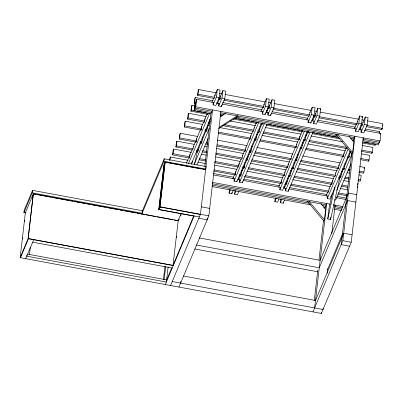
<?xml version="1.0" encoding="UTF-8"?>
<svg xmlns="http://www.w3.org/2000/svg" width="403" height="403" viewBox="0 0 403 403"><rect width="100%" height="100%" fill="white"/><g stroke="black" fill="none" stroke-linecap="round" stroke-linejoin="round"><path stroke-width="0.6" d="M23.928 212.628L24.22 210.144L32.517 190.367L142.455 210.739L142.168 213.222L32.23 192.851L23.928 212.628L25.782 212.975M362.932 138.723L363.299 137.841L351.225 242.233L321.342 313.438L20.15 257.628L25.329 212.89L33.348 193.767L178.534 220.673M22.654 239.055L22.8 237.81M24.669 221.655L24.815 220.411M32.23 192.851L32.517 190.367M20.15 257.628L28.175 238.511L33.348 193.767M26.895 255.104L26.769 256.192L166.374 282.06L168.137 266.836M29.464 254.469L30.331 247.014M163.956 161.301L164.243 158.817L206.124 166.58L205.837 169.064L163.956 161.301L141.695 214.351M194.044 216.129L158.792 209.6L163.971 164.857L165.144 162.056L205.631 169.557L203.092 169.265M158.792 209.6L159.971 206.794L165.144 162.056M169.527 160.47L170.278 156.989L188.211 160.308M169.875 160.485L170.278 156.989M190.1 154.354L189.329 157.996L172.575 154.888L173.114 150.228L173.597 149.075L191.531 152.399M172.575 154.888L173.058 153.734L173.597 149.075M193.42 146.445L192.649 150.082L175.894 146.979L176.433 142.319L176.917 141.166L194.236 144.375M175.894 146.979L176.378 145.826L176.917 141.166M196.74 138.531L195.969 142.173L179.214 139.065L179.753 134.406L180.242 133.252L197.556 136.461M179.214 139.065L179.698 137.912L180.242 133.252M163.432 279.42L164.943 266.368M164.182 279.43L165.693 266.383M201.797 126.487L201.021 130.124L184.272 127.021L184.811 122.361L185.294 121.207L202.608 124.416M184.272 127.021L184.755 125.867L185.294 121.207M205.117 118.573L204.346 122.215L187.591 119.112L188.13 114.447L188.614 113.293L205.928 116.502M187.591 119.112L188.075 117.953L188.614 113.293M208.15 113.147L207.666 114.301L190.911 111.198L191.45 106.538L191.934 105.385L195.027 105.959M176.595 237.448L176.741 236.208M190.911 111.198L191.395 110.044L191.934 105.385M195.43 103.506L194.231 103.284L194.77 98.624L195.254 97.471L213.187 100.795M194.231 103.284L194.714 102.13L195.254 97.471M194.12 110.754L194.981 103.299L195.536 101.979L194.674 109.44L194.12 110.754L210.814 113.848M189.329 157.996L189.47 156.752M211.923 111.213L195.228 108.12L196.09 100.664L196.644 99.345L213.338 102.438M195.228 108.12L195.777 106.8L196.644 99.345M215.076 94.841L214.305 98.478L197.551 95.375L198.09 90.715L198.578 89.562L216.507 92.881M197.551 95.375L198.034 94.221L198.578 89.562M195.969 142.173L196.11 140.929M180.609 283.097L180.826 281.223M196.558 150.808L198.231 151.12L199.001 147.478M201.021 130.124L201.168 128.884M199.878 142.894L201.55 143.206L201.767 141.342M201.55 143.206L202.326 139.569M204.346 122.215L204.633 119.726M207.666 114.301L207.807 113.057M204.931 130.849L206.608 131.161L206.749 129.917M206.608 131.161L207.379 127.519M204.795 166.368L210.87 113.858L212.532 109.903L200.452 214.3L170.57 285.5M214.613 95.949L217.288 89.567L220.083 90.081L219.217 97.541L215.897 105.45L213.106 104.931L213.394 102.448L213.026 103.324M213.106 104.931L216.426 97.022L217.288 89.567M220.174 97.027L222.874 90.599L225.665 91.118L224.803 98.574L221.484 106.488L218.693 105.969L218.98 103.48L218.607 104.362M218.214 99.203L219.887 99.516L220.033 98.272M219.887 99.516L220.663 95.874M207.384 217.932L207.167 219.806L198.795 218.255M218.693 105.969L222.013 98.055L222.874 90.599M178.947 287.052L208.83 215.852L220.909 111.455M221.484 106.488L221.625 105.243M233.261 190.281L231.836 193.672L229.045 193.153L229.473 189.425M231.836 193.672L231.982 192.427M261.446 123.117L236.818 181.803L234.022 181.29L234.314 178.801L233.941 179.683M213.53 171.008L235.145 175.013L235.292 173.769M235.145 175.013L235.921 171.371M238.843 191.314L237.422 194.704L234.627 194.191L235.06 190.463M236.818 181.803L236.959 180.564M214.381 162.636L238.465 167.099L239.241 163.462M215.847 154.384L241.79 159.19L242.561 155.548M267.033 124.149L242.399 182.841L239.609 182.322L239.896 179.839L239.528 180.715M239.055 175.738L240.732 176.046L240.873 174.806M240.732 176.046L241.503 172.408M216.698 146.012L245.11 151.276L245.321 149.412M245.11 151.276L245.88 147.639M242.374 167.824L244.052 168.137L244.193 166.892M242.399 182.841L242.546 181.597M244.052 168.137L244.823 164.495M245.694 159.915L247.371 160.223L248.142 156.586M218.048 133.277L250.162 139.231L250.933 135.589M249.019 152.002L250.691 152.314L250.978 149.825M250.691 152.314L251.462 148.672M222.602 125.595L253.482 131.318L254.258 127.68M254.071 139.957L255.749 140.264L255.89 139.025M255.749 140.264L256.52 136.627M257.391 132.043L259.069 132.355L259.839 128.713M263.733 105.097L266.428 98.67L269.224 99.188L268.358 106.644L265.038 114.558L262.247 114.039L262.534 111.555L262.167 112.432M223.917 100.261L263.446 107.586L263.587 106.342M263.446 107.586L264.217 103.944M262.247 114.039L265.567 106.125L266.428 98.67M265.038 114.558L265.184 113.314M269.315 106.135L272.015 99.707L274.806 100.221L273.944 107.682L270.625 115.59L267.829 115.072L268.116 112.588L267.748 113.465M267.355 108.306L269.028 108.619L269.174 107.374M269.028 108.619L269.798 104.982M267.829 115.072L271.148 107.163L272.015 99.707M270.625 115.59L270.766 114.346M279.047 198.765L277.627 202.155L274.836 201.641L275.264 197.913M307.237 131.6L282.604 190.292L279.813 189.773L280.1 187.284M244.137 176.675L280.936 183.496L281.153 181.632M280.936 183.496L281.707 179.859M284.634 199.802L283.208 203.193L280.417 202.674L280.851 198.946M248.072 168.877L284.256 175.587L284.402 174.343M284.256 175.587L285.027 171.945M283.208 203.193L283.354 201.948M251.391 160.968L287.576 167.673L287.722 166.429M287.576 167.673L288.346 164.036M312.819 132.632L288.19 191.324L285.4 190.805L285.687 188.322M284.845 184.221L286.523 184.534L287.294 180.892M254.711 153.054L290.895 159.764L291.671 156.122M288.19 191.324L288.407 189.46M288.165 176.307L289.843 176.62L290.613 172.983M291.485 168.399L293.162 168.706L293.303 167.467M293.162 168.706L293.933 165.069M259.764 141.01L295.953 147.715L296.094 146.47M295.953 147.715L296.724 144.078M294.805 160.485L296.482 160.797L296.623 159.553M296.482 160.797L297.253 157.155M263.088 133.101L299.273 139.806L299.419 138.561M299.273 139.806L300.044 136.164M299.862 148.44L301.535 148.752L302.31 145.11M303.182 140.526L304.859 140.838L305 139.594M304.859 140.838L305.63 137.201M309.786 112.956L312.219 107.158L315.01 107.672L314.149 115.127L310.829 123.041L308.038 122.522L308.325 120.039M273.048 109.364L309.232 116.069L310.008 112.432M306.502 132.617L308.179 132.925L308.32 131.685M308.038 122.522L311.358 114.613L312.219 107.158M310.829 123.041L310.97 121.797M315.368 113.994L317.801 108.19L320.597 108.709L319.73 116.165L316.41 124.074L313.62 123.56L313.907 121.071M313.141 116.794L314.819 117.102L315.035 115.238M314.819 117.102L315.589 113.465M313.62 123.56L316.939 115.646L317.801 108.19M314.264 300.638L317.811 270.005M318.969 260.006L323.599 219.998M324.899 208.744L325.045 207.495L326.702 203.54L314.622 307.932M306.965 200.82L323.871 221.091L324.425 219.771L325.644 209.222L320.879 203.51M350.111 151.327L330.072 199.087L327.276 198.568L327.568 196.08L327.014 197.399M290.533 185.274L328.4 192.291L329.17 188.654M293.852 177.365L331.719 184.383L331.936 182.514M338.696 177.436L339.815 177.642L330.561 219.489L327.77 218.97L328.989 208.422L332.374 193.123M331.719 184.383L332.495 180.74M297.172 169.451L335.039 176.469L335.815 172.832M330.561 219.489L330.848 217.005M321.342 313.438L321.483 312.189M300.497 161.543L338.364 168.555L338.505 167.316M338.364 168.555L339.135 164.918M323.146 308.235L322.999 309.484L172.232 281.546M327.196 273.229L327.699 268.851M331.755 233.846L335.079 205.092L334.712 205.968M338.948 177.194L340.626 177.501L340.842 175.637M340.626 177.501L341.396 173.864M305.55 149.493L343.416 156.51L343.633 154.646M343.416 156.51L344.187 152.873M342.273 169.28L343.945 169.592L344.091 168.348M343.945 169.592L344.716 165.95M347.326 157.235L349.003 157.543L349.774 153.906M351.819 152.747L341.185 244.641L349.562 246.193M353.119 141.498L353.265 140.244L354.927 136.29L342.847 240.682L312.965 311.887M335.588 134.053L352.091 153.84L352.645 152.52L353.864 141.977L349.099 136.264M357.249 121.751L359.683 115.948L362.473 116.467L361.612 123.923L358.292 131.836L355.501 131.318L355.789 128.834M318.833 117.847L356.7 124.865L356.912 123.001M356.7 124.865L357.471 121.222M355.501 131.318L358.821 123.409L359.683 115.948M362.831 122.789L365.269 116.986L368.06 117.505L367.198 124.96L363.879 132.869L361.083 132.355L361.37 129.867M360.609 125.59L362.282 125.897L363.053 122.26M361.083 132.355L364.403 124.441L365.269 116.986M357.335 187.884L357.537 186.136M357.673 184.972L357.874 183.224M357.778 180.68L360.171 181.123L360.655 179.97L361.194 175.31L358.72 174.852M358.705 172.328L363.491 173.214L363.974 172.061L364.514 167.401L359.567 166.484M360.766 159.724L368.544 161.165L368.68 160.001M368.544 161.165L369.032 160.011L369.571 155.351L361.531 153.865M361.692 151.372L371.868 153.256L371.999 152.092M371.868 153.256L372.352 152.102L372.891 147.443L362.378 145.493M379.329 133.368L379.53 131.62L365.309 128.98M362.317 141.921L378.392 144.904L379.092 142.34M362.806 139.171L379.5 142.264L379.646 141.02M379.5 142.264L380.054 140.944L380.916 133.489L364.221 130.396M366.272 126.638L381.827 129.519L381.963 128.356M382.23 126.023L382.366 124.859M381.827 129.519L382.311 128.366L382.85 123.706L367.39 120.84M191.677 164.081L192.347 161.049M194.468 164.595L197.42 151.256L196.301 151.049M327.77 218.97L334.873 186.826M32.185 197.445L32.905 195.722M20.498 257.693L28.452 238.737M25.732 258.666L33.691 239.709M141.982 211.867L164.243 158.817M159.21 209.5L160.248 207.026M186.367 163.25L188.559 158.026M189.531 155.704L191.969 149.906M193.183 147.004L195.374 141.78M196.352 139.458L200.487 129.6M201.218 127.857L203.656 122.054M204.87 119.152L207.061 113.933M211.933 102.327L213.635 98.267M188.508 163.553L209.515 113.49M191.299 164.066L210.618 118.039M196.82 152.682L197.551 150.939M198.77 148.037L200.961 142.818M202.18 139.917L206.074 130.632M206.895 128.673L209.238 123.091M217.519 103.364L219.222 99.304M194.332 164.011L209.303 128.335M196.881 165.104L208.23 138.058M181.108 213.65L178.186 220.607L173.013 265.345L193.692 216.063M178.494 220.779L179.219 219.051M180.484 216.033L181.214 214.295M166.212 280.876L171.633 267.955M165.336 284.533L194.11 215.963M232.828 178.736L234.531 174.675M235.433 172.524L237.941 166.55M238.672 164.812L241.105 159.009M242.324 156.107L244.515 150.888M245.734 147.987L249.628 138.703M250.359 136.965L252.797 131.161M254.011 128.26L256.202 123.036M261.073 111.435L262.776 107.374M257.29 122.255L256.802 123.409L233.332 119.056M229.045 193.153L230.466 189.763M234.022 181.29L258.655 122.598M238.415 179.768L240.117 175.708M241.09 173.391L243.528 167.588M244.339 165.648L246.691 160.046M247.664 157.724L250.102 151.921M251.316 149.019L254.968 140.32M256.036 137.781L258.378 132.194M259.351 129.877L261.789 124.074M266.655 112.467L268.363 108.407M234.627 194.191L236.052 190.8M239.609 182.322L264.237 123.63M278.619 187.219L280.322 183.158M281.541 180.257L283.732 175.038M284.704 172.716L286.896 167.492M287.863 165.19L290.306 159.371M291.525 156.47L295.419 147.186M296.391 144.868L298.583 139.645M299.56 137.327L301.993 131.524M306.864 119.918L308.567 115.857M303.076 130.738L302.593 131.892L266.408 125.187M274.836 201.641L276.257 198.251M279.813 189.773L304.446 131.081M284.201 188.256L285.908 184.196M286.639 182.453L289.314 176.071M290.291 173.748L292.482 168.53M293.696 165.628L295.888 160.404M296.769 158.314L301.001 148.223M301.978 145.901L304.169 140.682M305.383 137.781L307.575 132.557M312.446 120.955L314.149 116.895M308.179 132.925L308.663 131.771L307.544 131.564M280.417 202.674L281.838 199.284M285.4 190.805L310.028 132.119M320.108 109.868L320.597 108.709M326.082 196.014L327.785 191.954M329.004 189.052L331.195 183.833M332.168 181.511L334.359 176.287M335.578 173.391L337.769 168.167M338.651 166.071L342.882 155.981M343.855 153.664L346.293 147.861M354.328 128.713L356.03 124.653M327.276 198.568L348.046 149.085M361.99 117.631L362.473 116.467M339.109 179.32L339.946 177.325M341.165 174.423L343.356 169.2M344.328 166.882L348.469 157.019M349.683 154.117L350.66 151.795M359.909 129.751L361.617 125.686M360.821 131.187L361.189 130.305M336.727 190.397L351.94 154.148M350.867 163.87L335.654 200.12L334.535 199.913M364.03 168.555L364.514 167.401M379.047 132.773L379.53 131.62M380.548 134.37L380.916 133.489M327.443 269.824L342.746 233.352M220.37 116.81L225.604 113.465M219.151 127.353L237.458 115.656M218.597 128.673L238.47 115.973M219.6 93.456L222.073 93.914M225.166 94.488L265.36 101.934M268.453 102.508L270.927 102.967M274.015 103.541L311.121 110.417M314.829 111.102L316.682 111.445M320.395 112.135L358.735 119.238M361.823 119.812L364.297 120.27M216.426 97.022L219.217 97.541M222.013 98.055L224.803 98.574M265.567 106.125L268.358 106.644M271.148 107.163L273.944 107.682M311.358 114.613L314.149 115.127M316.939 115.646L319.73 116.165M358.821 123.409L361.612 123.923M364.403 124.441L367.198 124.96M198.034 94.221L214.789 97.325M218.698 98.05L220.37 98.357M224.4 99.108L263.93 106.432M267.839 107.153L269.511 107.465M273.531 108.211L309.716 114.915M313.625 115.641L315.302 115.948M319.317 116.694L357.184 123.711M361.093 124.436L362.765 124.744M366.755 125.484L382.311 128.366M222.466 102.513L262.041 109.848M266.368 110.649L267.607 110.88M271.934 111.681L307.801 118.326M312.129 119.127L313.363 119.359M317.695 120.159L355.416 127.152M359.743 127.953L360.977 128.179M216.431 103.012L218.905 103.47M221.998 104.039L262.806 111.606M265.899 112.175L268.373 112.633M271.466 113.208L308.567 120.084M311.66 120.658L314.133 121.117M317.226 121.686L356.181 128.905M358.655 129.363L361.748 129.937M194.714 102.13L195.913 102.352M195.777 106.8L380.054 140.944M220.577 112.815L354.766 137.68M194.674 109.44L211.988 112.644M220.028 114.135L223.736 114.825M236.103 117.117L337.518 135.907M350.504 138.315L354.212 139M362.871 140.602L378.946 143.584M191.395 110.044L195.586 110.82M196.78 111.042L202.165 112.039M203.364 112.261L206.351 112.815M220.849 115.5L222.083 115.732M235.669 118.25L236.909 118.477M238.143 118.704L245.553 120.079M246.787 120.306L249.875 120.88M251.109 121.112L254.202 121.681M255.437 121.913L256.671 122.139M261.754 123.081L262.872 123.288L262.388 124.441L260.711 124.134M268.73 124.376L271.798 124.94M273.022 125.172L276.09 125.736M277.319 125.963L280.382 126.532M281.611 126.759L288.971 128.124M290.195 128.35L291.424 128.577M292.649 128.804L295.716 129.373M296.946 129.6L300.008 130.169M301.237 130.396L302.467 130.622M312.673 132.516L315.116 132.97M316.34 133.197L317.559 133.423M318.783 133.65L321.836 134.214M323.06 134.441L326.113 135.005M327.332 135.232L330.389 135.801M331.609 136.028L337.104 137.045M364.302 142.083L369.687 143.08M372.679 143.634L375.672 144.188L375.188 145.342L362.624 143.015M220.093 115.57L221.947 115.913M234.934 118.321L338.817 137.569M351.804 139.977L353.658 140.32M312.189 133.67L339.674 138.763M230.048 120.971L255.401 125.671M259.728 126.471L260.963 126.703M265.295 127.504L301.157 134.149M305.489 134.95L306.723 135.181M311.051 135.982L342.59 141.826M188.075 117.953L204.83 121.061M208.739 121.782L210.411 122.094M224.32 124.673L253.966 130.164M257.875 130.889L259.552 131.202M263.572 131.942L299.756 138.652M303.666 139.373L305.343 139.685M309.353 140.43L347.22 147.448L346.736 148.601L308.869 141.584M361.582 150.107L372.352 152.102M208.25 122.94L209.928 123.247M207.555 125.333L208.794 125.56M219.308 127.509L252.077 133.579M256.409 134.385L257.643 134.612M261.975 135.413L297.837 142.063M302.164 142.864L303.404 143.09M307.731 143.896L345.452 150.883M349.779 151.684L351.018 151.916M184.755 125.867L201.51 128.97M205.419 129.695L207.092 130.008M218.532 132.124L250.646 138.078M254.555 138.803L256.232 139.111M260.252 139.856L296.437 146.561M300.346 147.286L302.023 147.599M306.033 148.339L343.9 155.357M347.809 156.082L349.487 156.389M360.655 158.46L369.032 160.011M201.883 137.262L203.117 137.494M217.343 140.128L247.024 145.629M251.351 146.43L252.59 146.662M256.918 147.463L292.785 154.107M297.112 154.908L298.346 155.14M302.678 155.941L340.399 162.928M344.726 163.734L345.96 163.961M179.698 137.912L196.452 141.02M200.362 141.74L202.034 142.052M206.064 142.798L207.918 143.141M217.182 144.858L245.593 150.123M249.502 150.848L251.175 151.16M255.195 151.901L291.379 158.606M295.288 159.331L296.966 159.643M300.981 160.389L338.847 167.401M342.757 168.127L344.429 168.439M348.419 169.179L350.212 169.512M359.189 171.174L363.974 172.061M205.58 143.952L208.049 144.41M347.935 170.333L349.728 170.665M204.744 146.319L207.218 146.778M216.497 148.5L243.704 153.538M248.031 154.344L249.271 154.571M253.598 155.372L289.465 162.021M293.792 162.822L295.026 163.049M299.358 163.855L337.079 170.842M341.406 171.643L342.641 171.874M346.973 172.675L349.446 173.134M176.378 145.826L193.133 148.929M197.042 149.654L198.714 149.966M202.744 150.712L206.447 151.397M215.716 153.115L242.274 158.036M246.183 158.757L247.855 159.069M251.875 159.815L288.059 166.52M291.968 167.245L293.646 167.552M297.661 168.298L335.528 175.315M339.437 176.04L341.109 176.348M345.099 177.088L349.285 177.864M358.262 179.526L360.655 179.97M202.261 151.866L206.583 152.666M344.615 178.242L349.401 179.128M201.424 154.233L206.371 155.15M215.65 156.868L240.384 161.452M244.712 162.253L245.946 162.485M250.278 163.286L286.14 169.93M290.472 170.731L291.707 170.963M296.034 171.764L333.755 178.756M343.648 180.589L348.595 181.501M173.058 153.734L189.813 156.843M199.425 158.621L205.601 159.764M214.864 161.482L238.954 165.945M242.863 166.671L244.535 166.983M248.555 167.724L284.74 174.434M288.649 175.154L290.326 175.466M294.336 176.212L332.203 183.224M341.779 185.002L347.759 186.11M198.941 159.774L205.732 161.034M341.296 186.156L347.875 187.375M198.105 162.142L205.525 163.517M214.799 165.24L237.065 169.361M241.392 170.167L242.626 170.393M246.958 171.194L282.82 177.844M287.153 178.645L288.387 178.872M292.714 179.678L330.435 186.665M340.328 188.498L347.749 189.873M356.731 194.639L348.353 193.087L320.133 260.333L199.082 237.901M214.013 169.854L235.629 173.859M239.538 174.585L241.216 174.892M245.236 175.637L281.42 182.342M285.329 183.068L287.007 183.375M291.016 184.121L328.883 191.138M338.46 192.911L347.431 194.573M337.976 194.065L346.948 195.727M201.878 169.038L165.074 162.223L159.9 206.961L200.382 214.461M213.338 173.492L233.74 177.275M238.072 178.076L239.306 178.307M243.639 179.108L279.501 185.753M283.828 186.554L285.067 186.785M289.394 187.586L327.115 194.578M337.009 196.412L346.288 198.13M164.389 164.756L164.036 164.691L158.863 209.434L199.344 216.935M213.56 174.957L234.586 178.851M237.679 179.426L240.153 179.884M243.241 180.458L280.347 187.33M283.435 187.904L285.908 188.362M289.001 188.936L327.961 196.155M330.435 196.614L331.669 196.84M335.996 197.646L345.89 199.48M355.869 202.094L347.492 200.543L319.267 267.788L196.367 245.019M212.698 182.413L330.294 204.205M333.281 204.759L343.175 206.593M212.144 183.733L326.546 204.931M334.581 206.422L342.621 207.908M212.21 185.163L309.292 203.152M322.279 205.56L325.992 206.25M334.646 207.852L342.066 209.228M212.275 186.599L310.597 204.815M323.584 207.223L325.438 207.565M334.092 209.172L341.512 210.547M201.314 206.84L209.691 208.391M352.086 234.778L343.709 233.226L315.489 300.477L183.325 275.984M159.971 206.794L208.83 215.852M342.847 240.682L351.225 242.233M35.958 194.432L33.283 193.934L28.104 238.677L173.29 265.577M36.99 194.619L51.221 197.258M52.435 197.485L68.515 200.462M69.734 200.689L72.837 201.263M74.056 201.49L85.809 203.666M87.033 203.893L90.136 204.467M91.355 204.694L105.576 207.328M106.8 207.555L118.547 209.736M119.777 209.963L122.875 210.537M124.099 210.764L135.846 212.94M137.075 213.167L140.168 213.741M141.398 213.968L144.496 214.542M145.725 214.769L155.613 216.602M156.843 216.829L172.907 219.806M174.141 220.038L178.469 220.839M194.735 248.978L317.937 271.808M28.175 238.511L173.361 265.411M32.653 242.183L172.252 268.05M27.636 254.132L166.625 279.884M337.351 134.184L352.645 152.52M309.131 201.429L324.425 219.771M209.676 119.585L210.094 121.419"/></g></svg>
